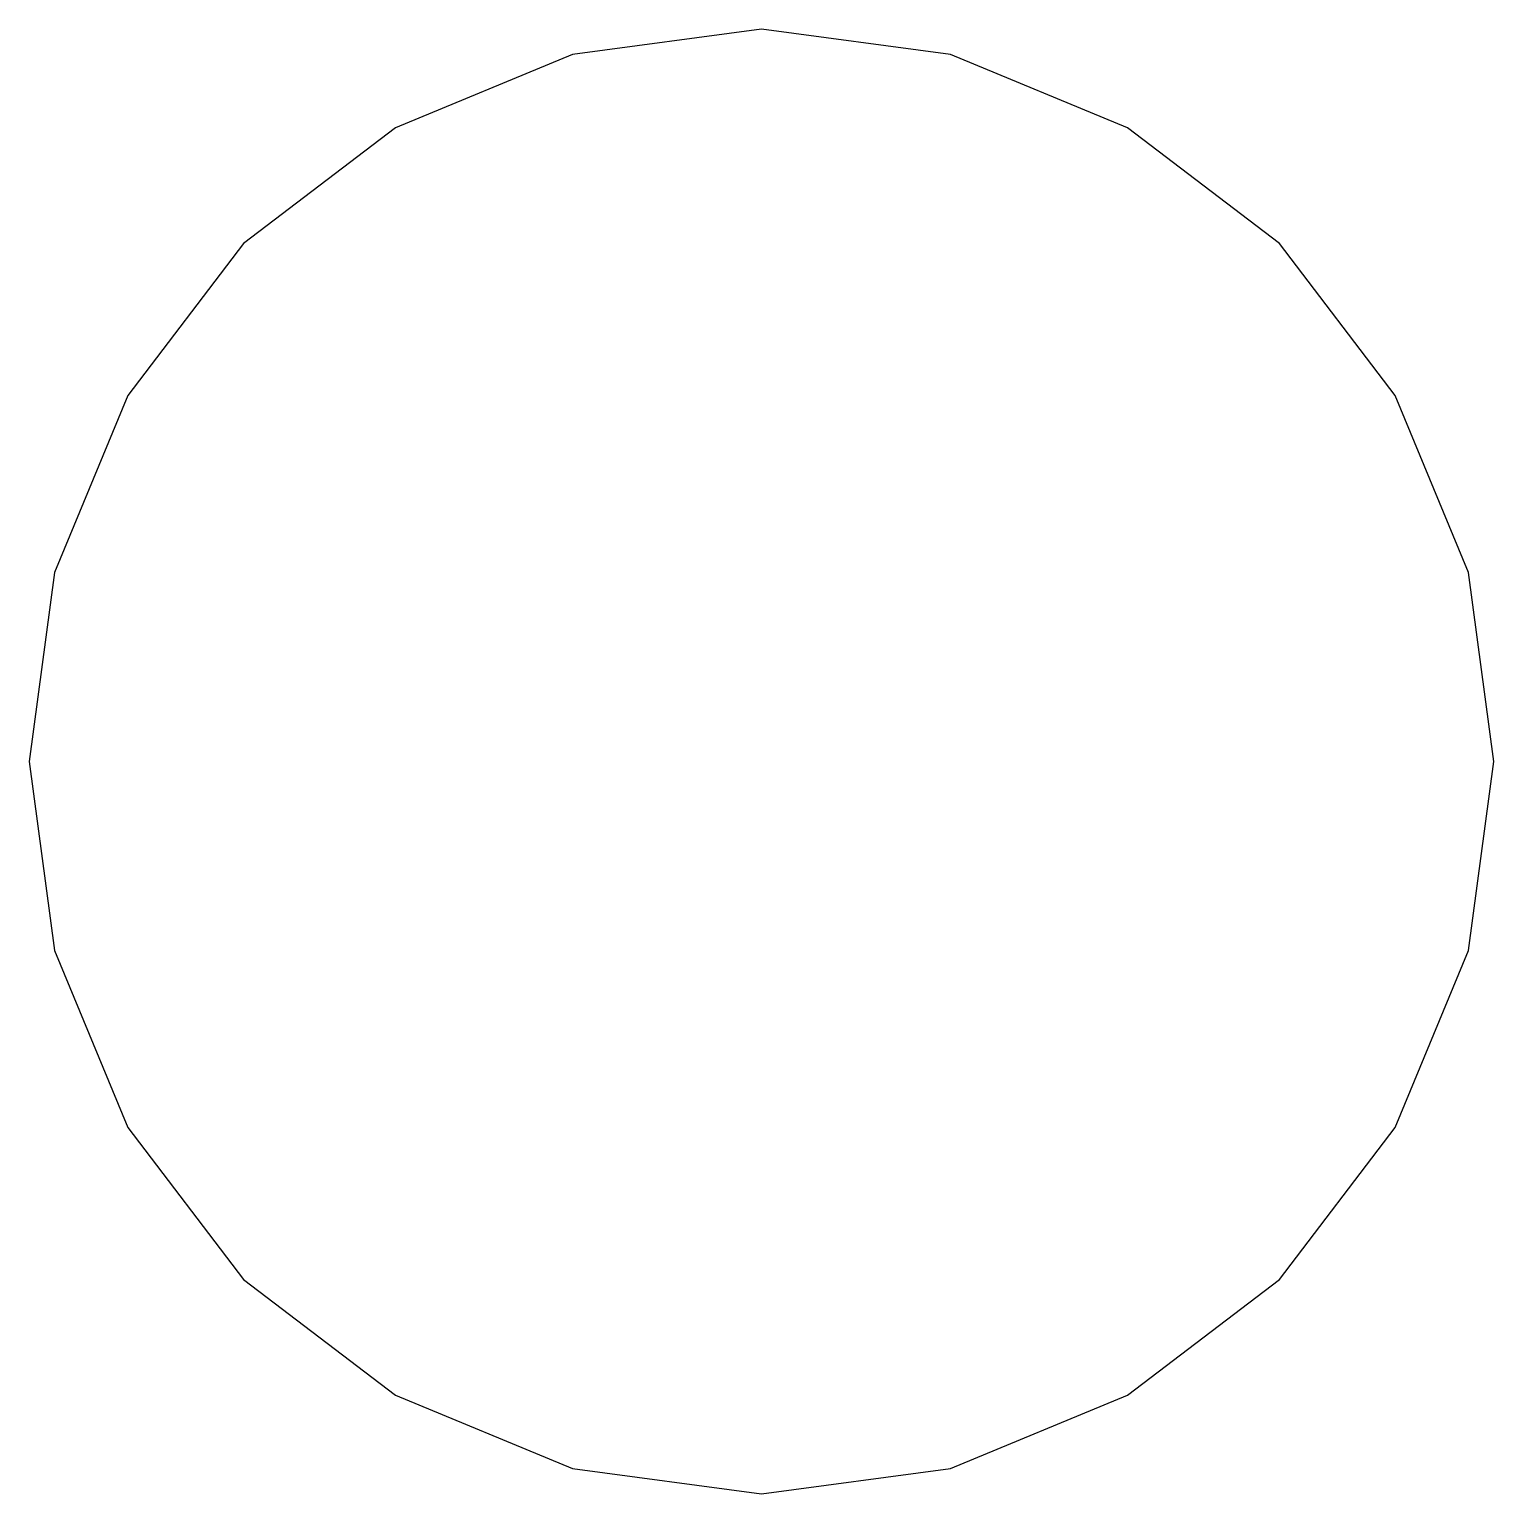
# Model space of a CAD drawing. Header units: metres. Extents: x -0.055 to 0.055, y -0.055 to 0.055.
import ezdxf

# ---------------------------------------------------------------- set-up
doc = ezdxf.new("R2010")
doc.units = ezdxf.units.M

msp = doc.modelspace()

# ---------------------------------------------------------------- linework, layer by layer
at = {"layer": 'material_stator_steel'}
msp.add_lwpolyline([(0.055, 0), (0.0531, 0.0142), (0.0476, 0.0275), (0.0389, 0.0389), (0.0275, 0.0476), (0.0142, 0.0531), (0, 0.055), (-0.0142, 0.0531), (-0.0275, 0.0476), (-0.0389, 0.0389), (-0.0476, 0.0275), (-0.0531, 0.0142), (-0.055, 0), (-0.0531, -0.0142), (-0.0476, -0.0275), (-0.0389, -0.0389), (-0.0275, -0.0476), (-0.0142, -0.0531), (0, -0.055), (0.0142, -0.0531), (0.0275, -0.0476), (0.0389, -0.0389), (0.0476, -0.0275), (0.0531, -0.0142), (0.055, 0)], dxfattribs=at)

doc.saveas('drawing.dxf')
